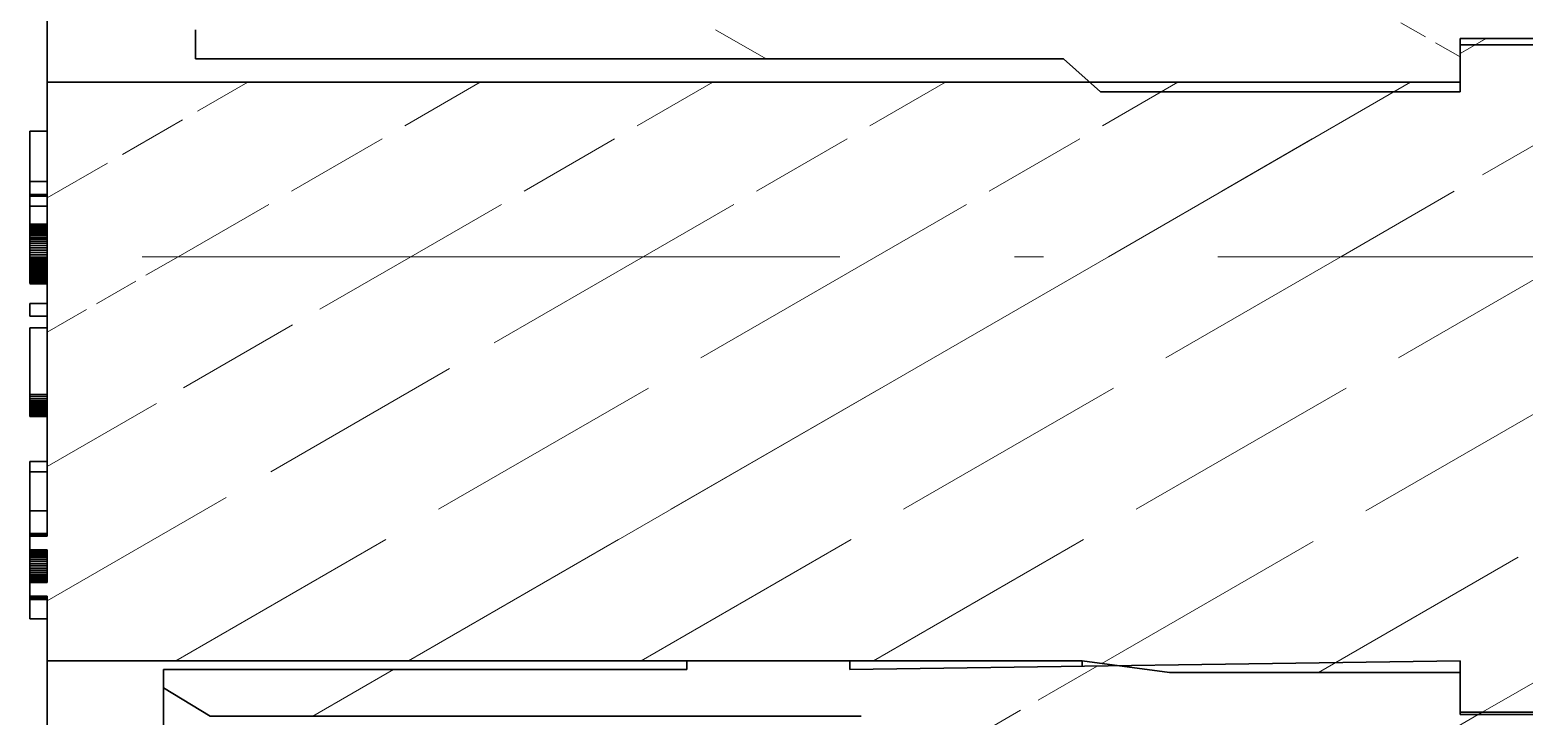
# Model space of a CAD drawing. Extents: x 23 to 417, y 3 to 294.
# Drawn here: x 310.43 to 323.28, y 131.55 to 137.45 of the extents above; entities that cross this region are included whole.
import ezdxf

# ---------------------------------------------------------------- set-up
doc = ezdxf.new("R2010")
doc.units = 0
doc.linetypes.add('DASHDOT', pattern=[18.5, 12, -3, 0.5, -3])
doc.linetypes.add('DASHED', pattern=[15, 12, -3])
doc.layers.get('0').update_dxf_attribs({"lineweight": 13})

# ---------------------------------------------------------------- blocks, each defined once
blk = doc.blocks.new('BLOCK4532')
at = {"color": 7, "lineweight": 35, "ltscale": 0.09375}
blk.add_line((-18.25, 3), (-18.25, 6.75), dxfattribs=at)
at = {"color": 7, "lineweight": 35, "ltscale": 0.0125}
blk.add_line((-15.7, 3.9), (-15.7, 3.4), dxfattribs=at)
at = {"color": 7, "lineweight": 35, "ltscale": 0.145}
blk.add_line((6.05, 3.75), (11.85, 3.75), dxfattribs=at)
at = {"color": 7, "lineweight": 35, "ltscale": 0.01875}
blk.add_line((6.05, 3), (6.05, 3.75), dxfattribs=at)
at = {"color": 7, "lineweight": 35, "ltscale": 0.020177}
blk.add_line((6.05, 3.642), (6.05, 2.835), dxfattribs=at)
at = {"color": 7, "lineweight": 35, "ltscale": 0.142}
blk.add_line((6.05, 3.642), (11.73, 3.642), dxfattribs=at)
at = {"color": 7, "lineweight": 35, "ltscale": 0.37325}
blk.add_line((-15.7, 3.4), (-0.77, 3.4), dxfattribs=at)
at = {"color": 7, "lineweight": 35, "ltscale": 0.021196}
blk.add_line((-0.77, 3.4), (-0.138, 2.835), dxfattribs=at)
at = {"color": 7, "lineweight": 35, "ltscale": 0.075}
blk.add_line((-18.25, 3), (-18.25, 0), dxfattribs=at)
at = {"color": 7, "lineweight": 35}
blk.add_line((-18.25, 3), (6.05, 3), dxfattribs=at)
at = {"color": 7, "lineweight": 35, "ltscale": 0.154696}
blk.add_line((-0.138, 2.835), (6.05, 2.835), dxfattribs=at)
at = {"color": 7, "lineweight": 35, "ltscale": 0.0075}
for p, q in [((-18.25, 2.157), (-18.55, 2.157)), ((-18.25, 1.292), (-18.55, 1.292)), ((-18.25, 1.069), (-18.55, 1.069)), ((-18.25, 1.069), (-18.55, 1.069)), ((-18.25, 1.069), (-18.55, 1.069)), ((-18.25, 1.068), (-18.55, 1.068)), ((-18.25, 1.067), (-18.55, 1.067)), ((-18.25, 1.064), (-18.55, 1.064)), ((-18.25, 1.06), (-18.55, 1.06)), ((-18.25, 1.056), (-18.55, 1.056)), ((-18.25, 1.05), (-18.55, 1.05)), ((-18.25, 1.043), (-18.55, 1.043)), ((-18.25, 1.042), (-18.55, 1.042)), ((-18.25, 0.866), (-18.55, 0.866)), ((-18.25, 0.557), (-18.55, 0.557)), ((-18.25, 0.556), (-18.55, 0.556)), ((-18.25, 0.552), (-18.55, 0.552)), ((-18.25, 0.545), (-18.55, 0.545)), ((-18.25, 0.535), (-18.55, 0.535)), ((-18.25, 0.523), (-18.55, 0.523)), ((-18.25, 0.508), (-18.55, 0.508)), ((-18.25, 0.49), (-18.55, 0.49)), ((-18.25, 0.47), (-18.55, 0.47)), ((-18.25, 0.447), (-18.55, 0.447)), ((-18.25, 0.421), (-18.55, 0.421)), ((-18.25, 0.393), (-18.55, 0.393)), ((-18.25, 0.364), (-18.55, 0.364)), ((-18.25, 0.332), (-18.55, 0.332)), ((-18.25, 0.3), (-18.55, 0.3)), ((-18.25, 0.266), (-18.55, 0.266)), ((-18.25, 0.23), (-18.55, 0.23)), ((-18.25, 0.192), (-18.55, 0.192)), ((-18.25, 0.154), (-18.55, 0.154)), ((-18.25, 0.113), (-18.55, 0.113)), ((-18.25, 0.071), (-18.55, 0.071)), ((-18.25, 0.031), (-18.55, 0.031)), ((-18.25, -0.006), (-18.55, -0.006)), ((-18.25, -0.033), (-18.55, -0.033)), ((-18.25, -0.06), (-18.55, -0.06)), ((-18.25, -0.087), (-18.55, -0.087)), ((-18.25, -0.113), (-18.55, -0.113)), ((-18.25, -0.138), (-18.55, -0.138)), ((-18.25, -0.163), (-18.55, -0.163)), ((-18.25, -0.188), (-18.55, -0.188)), ((-18.25, -0.213), (-18.55, -0.213)), ((-18.25, -0.236), (-18.55, -0.236)), ((-18.25, -0.259), (-18.55, -0.259)), ((-18.25, -0.28), (-18.55, -0.28)), ((-18.25, -0.301), (-18.55, -0.301)), ((-18.25, -0.32), (-18.55, -0.32)), ((-18.25, -0.338), (-18.55, -0.338)), ((-18.25, -0.355), (-18.55, -0.355)), ((-18.25, -0.37), (-18.55, -0.37)), ((-18.25, -0.385), (-18.55, -0.385)), ((-18.25, -0.399), (-18.55, -0.399)), ((-18.25, -0.411), (-18.55, -0.411)), ((-18.25, -0.422), (-18.55, -0.422)), ((-18.25, -0.431), (-18.55, -0.431)), ((-18.25, -0.44), (-18.55, -0.44)), ((-18.25, -0.447), (-18.55, -0.447)), ((-18.25, -0.453), (-18.55, -0.453)), ((-18.25, -0.457), (-18.55, -0.457)), ((-18.25, -0.46), (-18.55, -0.46)), ((-18.25, -0.462), (-18.55, -0.462)), ((-18.25, -0.463), (-18.55, -0.463)), ((-18.25, -0.463), (-18.55, -0.463)), ((-18.25, -0.464), (-18.55, -0.464)), ((-18.25, -0.807), (-18.55, -0.807)), ((-18.25, -1.021), (-18.55, -1.021)), ((-18.25, -1.221), (-18.55, -1.221)), ((-18.25, -2.367), (-18.55, -2.367)), ((-18.25, -2.405), (-18.55, -2.405)), ((-18.25, -2.442), (-18.55, -2.442)), ((-18.25, -2.476), (-18.55, -2.476)), ((-18.25, -2.507), (-18.55, -2.507)), ((-18.25, -2.537), (-18.55, -2.537)), ((-18.25, -2.563), (-18.55, -2.563)), ((-18.25, -2.588), (-18.55, -2.588)), ((-18.25, -2.609), (-18.55, -2.609)), ((-18.25, -2.629), (-18.55, -2.629)), ((-18.25, -2.646), (-18.55, -2.646)), ((-18.25, -2.665), (-18.55, -2.665)), ((-18.25, -2.683), (-18.55, -2.683)), ((-18.25, -2.698), (-18.55, -2.698)), ((-18.25, -2.711), (-18.55, -2.711)), ((-18.25, -2.723), (-18.55, -2.723)), ((-18.25, -2.732), (-18.55, -2.732)), ((-18.25, -2.739), (-18.55, -2.739)), ((-18.25, -2.744), (-18.55, -2.744)), ((-18.25, -2.747), (-18.55, -2.747)), ((-18.25, -2.748), (-18.55, -2.748)), ((-18.25, -3.52), (-18.55, -3.52)), ((-18.25, -3.697), (-18.55, -3.697)), ((-18.25, -4.37), (-18.55, -4.37)), ((-18.25, -4.758), (-18.55, -4.758)), ((-18.25, -4.759), (-18.55, -4.759)), ((-18.25, -4.76), (-18.55, -4.76)), ((-18.25, -4.762), (-18.55, -4.762)), ((-18.25, -4.765), (-18.55, -4.765)), ((-18.25, -4.768), (-18.55, -4.768)), ((-18.25, -4.773), (-18.55, -4.773)), ((-18.25, -4.778), (-18.55, -4.778)), ((-18.25, -4.784), (-18.55, -4.784)), ((-18.25, -4.791), (-18.55, -4.791)), ((-18.25, -4.799), (-18.55, -4.799)), ((-18.25, -4.807), (-18.55, -4.807)), ((-18.55, -4.808), (-18.25, -4.808)), ((-18.55, -5.042), (-18.25, -5.042)), ((-18.25, -5.06), (-18.55, -5.06)), ((-18.25, -5.086), (-18.55, -5.086)), ((-18.25, -5.114), (-18.55, -5.114)), ((-18.25, -5.143), (-18.55, -5.143)), ((-18.25, -5.174), (-18.55, -5.174)), ((-18.25, -5.207), (-18.55, -5.207)), ((-18.25, -5.242), (-18.55, -5.242)), ((-18.25, -5.279), (-18.55, -5.279)), ((-18.25, -5.318), (-18.55, -5.318)), ((-18.25, -5.356), (-18.55, -5.356)), ((-18.25, -5.392), (-18.55, -5.392)), ((-18.25, -5.426), (-18.55, -5.426)), ((-18.25, -5.457), (-18.55, -5.457)), ((-18.25, -5.486), (-18.55, -5.486)), ((-18.25, -5.513), (-18.55, -5.513)), ((-18.25, -5.538), (-18.55, -5.538)), ((-18.25, -5.561), (-18.55, -5.561)), ((-18.25, -5.582), (-18.55, -5.582)), ((-18.25, -5.6), (-18.55, -5.6)), ((-18.55, -5.601), (-18.25, -5.601)), ((-18.55, -5.835), (-18.25, -5.835)), ((-18.25, -5.839), (-18.55, -5.839)), ((-18.25, -5.856), (-18.55, -5.856)), ((-18.25, -5.87), (-18.55, -5.87)), ((-18.25, -5.88), (-18.55, -5.88)), ((-18.25, -5.888), (-18.55, -5.888)), ((-18.25, -5.893), (-18.55, -5.893)), ((-18.25, -5.894), (-18.55, -5.894)), ((-18.25, -6.225), (-18.55, -6.225))]:
    blk.add_line(p, q, dxfattribs=at)
at = {"color": 7, "lineweight": 35, "ltscale": 0.021615}
blk.add_line((-18.55, 2.157), (-18.55, 1.292), dxfattribs=at)
at = {"color": 7, "lineweight": 35, "ltscale": 0.005593}
blk.add_line((-18.55, 1.292), (-18.55, 1.069), dxfattribs=at)
at = {"color": 7, "lineweight": 35, "ltscale": 3.9675e-05}
blk.add_line((-18.55, 1.068), (-18.55, 1.067), dxfattribs=at)
at = {"color": 7, "lineweight": 35, "ltscale": 6.5625e-05}
blk.add_line((-18.55, 1.067), (-18.55, 1.064), dxfattribs=at)
at = {"color": 7, "lineweight": 35, "ltscale": 9.23e-05}
blk.add_line((-18.55, 1.064), (-18.55, 1.06), dxfattribs=at)
at = {"color": 7, "lineweight": 35, "ltscale": 0.00011865}
blk.add_line((-18.55, 1.06), (-18.55, 1.056), dxfattribs=at)
at = {"color": 7, "lineweight": 35, "ltscale": 0.00014495}
for p, q in [((-18.55, 1.056), (-18.55, 1.05)), ((-18.55, -0.447), (-18.55, -0.453))]:
    blk.add_line(p, q, dxfattribs=at)
at = {"color": 7, "lineweight": 35, "ltscale": 0.000171275}
blk.add_line((-18.55, 1.05), (-18.55, 1.043), dxfattribs=at)
at = {"color": 7, "lineweight": 35, "ltscale": 0.0044}
blk.add_line((-18.55, 1.042), (-18.55, 0.866), dxfattribs=at)
at = {"color": 7, "lineweight": 35, "ltscale": 0.007725}
blk.add_line((-18.55, 0.866), (-18.55, 0.557), dxfattribs=at)
at = {"color": 7, "lineweight": 35, "ltscale": 3.395e-05}
blk.add_line((-18.55, 0.557), (-18.55, 0.556), dxfattribs=at)
at = {"color": 7, "lineweight": 35, "ltscale": 0.00010185}
blk.add_line((-18.55, 0.556), (-18.55, 0.552), dxfattribs=at)
at = {"color": 7, "lineweight": 35, "ltscale": 0.00017015}
blk.add_line((-18.55, 0.552), (-18.55, 0.545), dxfattribs=at)
at = {"color": 7, "lineweight": 35, "ltscale": 0.0002384}
blk.add_line((-18.55, 0.545), (-18.55, 0.535), dxfattribs=at)
at = {"color": 7, "lineweight": 35, "ltscale": 0.00030595}
blk.add_line((-18.55, 0.535), (-18.55, 0.523), dxfattribs=at)
at = {"color": 7, "lineweight": 35, "ltscale": 0.000374225}
blk.add_line((-18.55, 0.523), (-18.55, 0.508), dxfattribs=at)
at = {"color": 7, "lineweight": 35, "ltscale": 0.0004425}
blk.add_line((-18.55, 0.508), (-18.55, 0.49), dxfattribs=at)
at = {"color": 7, "lineweight": 35, "ltscale": 0.000510025}
blk.add_line((-18.55, 0.49), (-18.55, 0.47), dxfattribs=at)
at = {"color": 7, "lineweight": 35, "ltscale": 0.0005787}
blk.add_line((-18.55, 0.47), (-18.55, 0.447), dxfattribs=at)
at = {"color": 7, "lineweight": 35, "ltscale": 0.0006462}
blk.add_line((-18.55, 0.447), (-18.55, 0.421), dxfattribs=at)
at = {"color": 7, "lineweight": 35, "ltscale": 0.0007}
blk.add_line((-18.55, 0.421), (-18.55, 0.393), dxfattribs=at)
at = {"color": 7, "lineweight": 35, "ltscale": 0.000738525}
blk.add_line((-18.55, 0.393), (-18.55, 0.364), dxfattribs=at)
at = {"color": 7, "lineweight": 35, "ltscale": 0.000777825}
blk.add_line((-18.55, 0.364), (-18.55, 0.332), dxfattribs=at)
at = {"color": 7, "lineweight": 35, "ltscale": 0.000816325}
blk.add_line((-18.55, 0.332), (-18.55, 0.3), dxfattribs=at)
at = {"color": 7, "lineweight": 35, "ltscale": 0.00085565}
blk.add_line((-18.55, 0.3), (-18.55, 0.266), dxfattribs=at)
at = {"color": 7, "lineweight": 35, "ltscale": 0.00089415}
blk.add_line((-18.55, 0.266), (-18.55, 0.23), dxfattribs=at)
at = {"color": 7, "lineweight": 35, "ltscale": 0.000933075}
blk.add_line((-18.55, 0.23), (-18.55, 0.192), dxfattribs=at)
at = {"color": 7, "lineweight": 35, "ltscale": 0.000972}
blk.add_line((-18.55, 0.192), (-18.55, 0.154), dxfattribs=at)
at = {"color": 7, "lineweight": 35, "ltscale": 0.001011}
blk.add_line((-18.55, 0.154), (-18.55, 0.113), dxfattribs=at)
at = {"color": 7, "lineweight": 35, "ltscale": 0.00105}
blk.add_line((-18.55, 0.113), (-18.55, 0.071), dxfattribs=at)
at = {"color": 7, "lineweight": 35, "ltscale": 0.001004}
blk.add_line((-18.55, 0.071), (-18.55, 0.031), dxfattribs=at)
at = {"color": 7, "lineweight": 35, "ltscale": 0.000774105}
blk.add_line((-18.55, 0.031), (-18.55, 0), dxfattribs=at)
at = {"color": 7, "linetype": 'DASHDOT', "lineweight": 13, "ltscale": 0.0075}
blk.add_line((-18.55, 0), (-18.25, 0), dxfattribs=at)
at = {"color": 7, "lineweight": 35, "ltscale": 0.120211}
blk.add_line((-18.25, -4.808), (-18.25, 0), dxfattribs=at)
at = {"color": 7, "linetype": 'DASHDOT', "lineweight": 13}
blk.add_line((13.883, 0), (-18.25, 0), dxfattribs=at)
at = {"color": 7, "lineweight": 35, "ltscale": 0.000680925}
blk.add_line((-18.55, -0.006), (-18.55, -0.033), dxfattribs=at)
at = {"color": 7, "lineweight": 35, "ltscale": 0.000671}
blk.add_line((-18.55, -0.033), (-18.55, -0.06), dxfattribs=at)
at = {"color": 7, "lineweight": 35, "ltscale": 0.000661075}
blk.add_line((-18.55, -0.06), (-18.55, -0.087), dxfattribs=at)
at = {"color": 7, "lineweight": 35, "ltscale": 0.000651175}
blk.add_line((-18.55, -0.087), (-18.55, -0.113), dxfattribs=at)
at = {"color": 7, "lineweight": 35, "ltscale": 0.00064125}
blk.add_line((-18.55, -0.113), (-18.55, -0.138), dxfattribs=at)
at = {"color": 7, "lineweight": 35, "ltscale": 0.00063095}
blk.add_line((-18.55, -0.138), (-18.55, -0.163), dxfattribs=at)
at = {"color": 7, "lineweight": 35, "ltscale": 0.000621425}
blk.add_line((-18.55, -0.163), (-18.55, -0.188), dxfattribs=at)
at = {"color": 7, "lineweight": 35, "ltscale": 0.0006111}
blk.add_line((-18.55, -0.188), (-18.55, -0.213), dxfattribs=at)
at = {"color": 7, "lineweight": 35, "ltscale": 0.00059205}
blk.add_line((-18.55, -0.213), (-18.55, -0.236), dxfattribs=at)
at = {"color": 7, "lineweight": 35, "ltscale": 0.000563825}
blk.add_line((-18.55, -0.236), (-18.55, -0.259), dxfattribs=at)
at = {"color": 7, "lineweight": 35, "ltscale": 0.0005352}
blk.add_line((-18.55, -0.259), (-18.55, -0.28), dxfattribs=at)
at = {"color": 7, "lineweight": 35, "ltscale": 0.000506975}
blk.add_line((-18.55, -0.28), (-18.55, -0.301), dxfattribs=at)
at = {"color": 7, "lineweight": 35, "ltscale": 0.00047835}
blk.add_line((-18.55, -0.301), (-18.55, -0.32), dxfattribs=at)
at = {"color": 7, "lineweight": 35, "ltscale": 0.000450125}
blk.add_line((-18.55, -0.32), (-18.55, -0.338), dxfattribs=at)
at = {"color": 7, "lineweight": 35, "ltscale": 0.000421525}
blk.add_line((-18.55, -0.338), (-18.55, -0.355), dxfattribs=at)
at = {"color": 7, "lineweight": 35, "ltscale": 0.0003933}
blk.add_line((-18.55, -0.355), (-18.55, -0.37), dxfattribs=at)
at = {"color": 7, "lineweight": 35, "ltscale": 0.000365075}
blk.add_line((-18.55, -0.37), (-18.55, -0.385), dxfattribs=at)
at = {"color": 7, "lineweight": 35, "ltscale": 0.00033645}
blk.add_line((-18.55, -0.385), (-18.55, -0.399), dxfattribs=at)
at = {"color": 7, "lineweight": 35, "ltscale": 0.000306325}
blk.add_line((-18.55, -0.399), (-18.55, -0.411), dxfattribs=at)
at = {"color": 7, "lineweight": 35, "ltscale": 0.0002739}
blk.add_line((-18.55, -0.411), (-18.55, -0.422), dxfattribs=at)
at = {"color": 7, "lineweight": 35, "ltscale": 0.000241475}
blk.add_line((-18.55, -0.422), (-18.55, -0.431), dxfattribs=at)
at = {"color": 7, "lineweight": 35, "ltscale": 0.0002098}
blk.add_line((-18.55, -0.431), (-18.55, -0.44), dxfattribs=at)
at = {"color": 7, "lineweight": 35, "ltscale": 0.000177}
blk.add_line((-18.55, -0.44), (-18.55, -0.447), dxfattribs=at)
at = {"color": 7, "lineweight": 35, "ltscale": 0.000112925}
blk.add_line((-18.55, -0.453), (-18.55, -0.457), dxfattribs=at)
at = {"color": 7, "lineweight": 35, "ltscale": 8.05e-05}
blk.add_line((-18.55, -0.457), (-18.55, -0.46), dxfattribs=at)
at = {"color": 7, "lineweight": 35, "ltscale": 4.8425e-05}
blk.add_line((-18.55, -0.46), (-18.55, -0.462), dxfattribs=at)
at = {"color": 7, "lineweight": 35, "ltscale": 0.005346}
blk.add_line((-18.55, -0.807), (-18.55, -1.021), dxfattribs=at)
at = {"color": 7, "lineweight": 35, "ltscale": 0.028649}
blk.add_line((-18.55, -1.221), (-18.55, -2.367), dxfattribs=at)
at = {"color": 7, "lineweight": 35, "ltscale": 0.00097235}
blk.add_line((-18.55, -2.367), (-18.55, -2.405), dxfattribs=at)
at = {"color": 7, "lineweight": 35, "ltscale": 0.000911325}
blk.add_line((-18.55, -2.405), (-18.55, -2.442), dxfattribs=at)
at = {"color": 7, "lineweight": 35, "ltscale": 0.0008507}
blk.add_line((-18.55, -2.442), (-18.55, -2.476), dxfattribs=at)
at = {"color": 7, "lineweight": 35, "ltscale": 0.000789625}
blk.add_line((-18.55, -2.476), (-18.55, -2.507), dxfattribs=at)
at = {"color": 7, "lineweight": 35, "ltscale": 0.0007286}
blk.add_line((-18.55, -2.507), (-18.55, -2.537), dxfattribs=at)
at = {"color": 7, "lineweight": 35, "ltscale": 0.000667975}
blk.add_line((-18.55, -2.537), (-18.55, -2.563), dxfattribs=at)
at = {"color": 7, "lineweight": 35, "ltscale": 0.0006069}
blk.add_line((-18.55, -2.563), (-18.55, -2.588), dxfattribs=at)
at = {"color": 7, "lineweight": 35, "ltscale": 0.000546275}
blk.add_line((-18.55, -2.588), (-18.55, -2.609), dxfattribs=at)
at = {"color": 7, "lineweight": 35, "ltscale": 0.000485225}
blk.add_line((-18.55, -2.609), (-18.55, -2.629), dxfattribs=at)
at = {"color": 7, "lineweight": 35, "ltscale": 0.000424575}
blk.add_line((-18.55, -2.629), (-18.55, -2.646), dxfattribs=at)
at = {"color": 7, "lineweight": 35, "ltscale": 0.000486}
blk.add_line((-18.55, -2.646), (-18.55, -2.665), dxfattribs=at)
at = {"color": 7, "lineweight": 35, "ltscale": 0.000434875}
blk.add_line((-18.55, -2.665), (-18.55, -2.683), dxfattribs=at)
at = {"color": 7, "lineweight": 35, "ltscale": 0.000383375}
blk.add_line((-18.55, -2.683), (-18.55, -2.698), dxfattribs=at)
at = {"color": 7, "lineweight": 35, "ltscale": 0.00033265}
blk.add_line((-18.55, -2.698), (-18.55, -2.711), dxfattribs=at)
at = {"color": 7, "lineweight": 35, "ltscale": 0.000281525}
blk.add_line((-18.55, -2.711), (-18.55, -2.723), dxfattribs=at)
at = {"color": 7, "lineweight": 35, "ltscale": 0.000230025}
blk.add_line((-18.55, -2.723), (-18.55, -2.732), dxfattribs=at)
at = {"color": 7, "lineweight": 35, "ltscale": 0.000179275}
blk.add_line((-18.55, -2.732), (-18.55, -2.739), dxfattribs=at)
at = {"color": 7, "lineweight": 35, "ltscale": 0.0001278}
blk.add_line((-18.55, -2.739), (-18.55, -2.744), dxfattribs=at)
at = {"color": 7, "lineweight": 35, "ltscale": 7.6675e-05}
blk.add_line((-18.55, -2.744), (-18.55, -2.747), dxfattribs=at)
at = {"color": 7, "lineweight": 35, "ltscale": 2.555e-05}
blk.add_line((-18.55, -2.747), (-18.55, -2.748), dxfattribs=at)
at = {"color": 7, "lineweight": 35, "ltscale": 0.004425}
blk.add_line((-18.55, -3.52), (-18.55, -3.697), dxfattribs=at)
at = {"color": 7, "lineweight": 35, "ltscale": 0.016806}
blk.add_line((-18.55, -3.697), (-18.55, -4.37), dxfattribs=at)
at = {"color": 7, "lineweight": 35, "ltscale": 0.00972}
blk.add_line((-18.55, -4.37), (-18.55, -4.758), dxfattribs=at)
at = {"color": 7, "lineweight": 35, "ltscale": 3.0125e-05}
blk.add_line((-18.55, -4.759), (-18.55, -4.76), dxfattribs=at)
at = {"color": 7, "lineweight": 35, "ltscale": 5.0725e-05}
blk.add_line((-18.55, -4.76), (-18.55, -4.762), dxfattribs=at)
at = {"color": 7, "lineweight": 35, "ltscale": 7.0575e-05}
blk.add_line((-18.55, -4.762), (-18.55, -4.765), dxfattribs=at)
at = {"color": 7, "lineweight": 35, "ltscale": 9.08e-05}
blk.add_line((-18.55, -4.765), (-18.55, -4.768), dxfattribs=at)
at = {"color": 7, "lineweight": 35, "ltscale": 0.0001114}
blk.add_line((-18.55, -4.768), (-18.55, -4.773), dxfattribs=at)
at = {"color": 7, "lineweight": 35, "ltscale": 0.000131225}
blk.add_line((-18.55, -4.773), (-18.55, -4.778), dxfattribs=at)
at = {"color": 7, "lineweight": 35, "ltscale": 0.000151425}
blk.add_line((-18.55, -4.778), (-18.55, -4.784), dxfattribs=at)
at = {"color": 7, "lineweight": 35, "ltscale": 0.00017205}
blk.add_line((-18.55, -4.784), (-18.55, -4.791), dxfattribs=at)
at = {"color": 7, "lineweight": 35, "ltscale": 0.000191875}
blk.add_line((-18.55, -4.791), (-18.55, -4.799), dxfattribs=at)
at = {"color": 7, "lineweight": 35, "ltscale": 0.0002102}
blk.add_line((-18.55, -4.799), (-18.55, -4.807), dxfattribs=at)
at = {"color": 7, "lineweight": 35, "ltscale": 3.20075e-05}
blk.add_line((-18.55, -4.807), (-18.55, -4.808), dxfattribs=at)
at = {"color": 7, "lineweight": 35, "ltscale": 0.005846}
blk.add_line((-18.55, -4.808), (-18.55, -5.042), dxfattribs=at)
at = {"color": 7, "lineweight": 35, "ltscale": 0.00059435}
blk.add_line((-18.55, -5.037), (-18.55, -5.06), dxfattribs=at)
at = {"color": 7, "lineweight": 35, "ltscale": 0.000641625}
blk.add_line((-18.55, -5.06), (-18.55, -5.086), dxfattribs=at)
at = {"color": 7, "lineweight": 35, "ltscale": 0.000688175}
blk.add_line((-18.55, -5.086), (-18.55, -5.114), dxfattribs=at)
at = {"color": 7, "lineweight": 35, "ltscale": 0.000735075}
blk.add_line((-18.55, -5.114), (-18.55, -5.143), dxfattribs=at)
at = {"color": 7, "lineweight": 35, "ltscale": 0.01398}
blk.add_line((-18.25, -5.601), (-18.25, -5.042), dxfattribs=at)
at = {"color": 7, "lineweight": 35, "ltscale": 0.00078165}
blk.add_line((-18.55, -5.143), (-18.55, -5.174), dxfattribs=at)
at = {"color": 7, "lineweight": 35, "ltscale": 0.000828925}
blk.add_line((-18.55, -5.174), (-18.55, -5.207), dxfattribs=at)
at = {"color": 7, "lineweight": 35, "ltscale": 0.000875475}
blk.add_line((-18.55, -5.207), (-18.55, -5.242), dxfattribs=at)
at = {"color": 7, "lineweight": 35, "ltscale": 0.000922}
blk.add_line((-18.55, -5.242), (-18.55, -5.279), dxfattribs=at)
at = {"color": 7, "lineweight": 35, "ltscale": 0.000969325}
blk.add_line((-18.55, -5.279), (-18.55, -5.318), dxfattribs=at)
at = {"color": 7, "lineweight": 35, "ltscale": 0.00094985}
blk.add_line((-18.55, -5.318), (-18.55, -5.356), dxfattribs=at)
at = {"color": 7, "lineweight": 35, "ltscale": 0.000896075}
blk.add_line((-18.55, -5.356), (-18.55, -5.392), dxfattribs=at)
at = {"color": 7, "lineweight": 35, "ltscale": 0.000841525}
blk.add_line((-18.55, -5.392), (-18.55, -5.426), dxfattribs=at)
at = {"color": 7, "lineweight": 35, "ltscale": 0.00078735}
blk.add_line((-18.55, -5.426), (-18.55, -5.457), dxfattribs=at)
at = {"color": 7, "lineweight": 35, "ltscale": 0.0007332}
blk.add_line((-18.55, -5.457), (-18.55, -5.486), dxfattribs=at)
at = {"color": 7, "lineweight": 35, "ltscale": 0.000678625}
blk.add_line((-18.55, -5.486), (-18.55, -5.513), dxfattribs=at)
at = {"color": 7, "lineweight": 35, "ltscale": 0.00062485}
blk.add_line((-18.55, -5.513), (-18.55, -5.538), dxfattribs=at)
at = {"color": 7, "lineweight": 35, "ltscale": 0.0005703}
blk.add_line((-18.55, -5.538), (-18.55, -5.561), dxfattribs=at)
at = {"color": 7, "lineweight": 35, "ltscale": 0.000516125}
blk.add_line((-18.55, -5.561), (-18.55, -5.582), dxfattribs=at)
at = {"color": 7, "lineweight": 35, "ltscale": 0.00046195}
blk.add_line((-18.55, -5.582), (-18.55, -5.6), dxfattribs=at)
at = {"color": 7, "lineweight": 35, "ltscale": 0.005836}
blk.add_line((-18.55, -5.601), (-18.55, -5.835), dxfattribs=at)
at = {"color": 7, "lineweight": 35, "ltscale": 0.000107253}
blk.add_line((-18.55, -5.835), (-18.55, -5.839), dxfattribs=at)
at = {"color": 7, "lineweight": 35, "ltscale": 0.000419625}
blk.add_line((-18.55, -5.839), (-18.55, -5.856), dxfattribs=at)
at = {"color": 7, "lineweight": 35, "ltscale": 0.000342925}
blk.add_line((-18.55, -5.856), (-18.55, -5.87), dxfattribs=at)
at = {"color": 7, "lineweight": 35, "ltscale": 0.00026665}
blk.add_line((-18.55, -5.87), (-18.55, -5.88), dxfattribs=at)
at = {"color": 7, "lineweight": 35, "ltscale": 0.00019075}
blk.add_line((-18.55, -5.88), (-18.55, -5.888), dxfattribs=at)
at = {"color": 7, "lineweight": 35, "ltscale": 0.00011405}
blk.add_line((-18.55, -5.888), (-18.55, -5.893), dxfattribs=at)
at = {"color": 7, "lineweight": 35, "ltscale": 3.815e-05}
blk.add_line((-18.55, -5.893), (-18.55, -5.894), dxfattribs=at)
at = {"color": 7, "lineweight": 35, "ltscale": 0.00828}
blk.add_line((-18.55, -5.894), (-18.55, -6.225), dxfattribs=at)
at = {"color": 7, "lineweight": 35, "ltscale": 0.027878}
blk.add_line((-18.25, -6.95), (-18.25, -5.835), dxfattribs=at)
at = {"color": 7, "lineweight": 35, "ltscale": 0.04375}
blk.add_line((-18.25, -8.7), (-18.25, -6.95), dxfattribs=at)
at = {"color": 7, "lineweight": 35, "ltscale": 0.445}
blk.add_line((-0.45, -6.95), (-18.25, -6.95), dxfattribs=at)
at = {"color": 7, "lineweight": 35, "ltscale": 0.007875}
blk.add_line((-16.25, -7.1), (-16.25, -7.415), dxfattribs=at)
at = {"color": 7, "lineweight": 35, "ltscale": 0.225}
blk.add_line((-16.25, -7.1), (-7.25, -7.1), dxfattribs=at)
at = {"color": 7, "lineweight": 35, "ltscale": 0.00375}
for p, q in [((-7.25, -6.95), (-7.25, -7.1)), ((-4.45, -6.95), (-4.45, -7.1))]:
    blk.add_line(p, q, dxfattribs=at)
at = {"color": 7, "lineweight": 35, "ltscale": 0.07}
blk.add_line((-7.25, -6.95), (-4.45, -6.95), dxfattribs=at)
at = {"color": 7, "lineweight": 35, "ltscale": 0.262527}
blk.add_line((-4.45, -7.1), (6.05, -6.95), dxfattribs=at)
at = {"color": 7, "lineweight": 35, "ltscale": 0.002326}
blk.add_line((-0.45, -7.043), (-0.45, -6.95), dxfattribs=at)
at = {"color": 7, "lineweight": 35, "ltscale": 0.037832}
blk.add_line((1.05, -7.15), (-0.45, -6.95), dxfattribs=at)
blk.add_line((1.05, -7.15), (-0.45, -6.95), dxfattribs=at)
at = {"color": 7, "lineweight": 35, "ltscale": 0.125}
blk.add_line((6.05, -7.15), (1.05, -7.15), dxfattribs=at)
at = {"color": 7, "lineweight": 35, "ltscale": 0.022125}
blk.add_line((6.05, -6.95), (6.05, -7.835), dxfattribs=at)
at = {"color": 7, "lineweight": 35, "ltscale": 0.018115}
blk.add_line((6.05, -7.15), (6.05, -7.875), dxfattribs=at)
at = {"color": 7, "lineweight": 35, "ltscale": 0.023388}
blk.add_line((-15.45, -7.9), (-16.25, -7.415), dxfattribs=at)
at = {"color": 7, "lineweight": 35, "ltscale": 0.060317}
blk.add_line((-16.25, -9.828), (-16.25, -7.415), dxfattribs=at)
at = {"color": 7, "lineweight": 35, "ltscale": 0.28}
blk.add_line((-15.45, -7.9), (-4.25, -7.9), dxfattribs=at)
at = {"color": 7, "lineweight": 35, "ltscale": 0.14}
blk.add_line((6.05, -7.835), (11.65, -7.835), dxfattribs=at)
at = {"color": 7, "lineweight": 35, "ltscale": 0.1375}
blk.add_line((11.55, -7.875), (6.05, -7.875), dxfattribs=at)
blk = doc.blocks.new('BLOCK4544')
at = {"color": 7, "linetype": 'DASHED', "lineweight": 13, "ltscale": 0.040738}
blk.add_line((6.05, 3.435), (4.639, 4.25), dxfattribs=at)
at = {"color": 7, "lineweight": 13, "ltscale": 0.07075}
blk.add_line((15.09, 2.835), (12.639, 4.25), dxfattribs=at)
at = {"color": 7, "lineweight": 13, "ltscale": 0.025}
blk.add_line((-5.889, 3.4), (-6.755, 3.9), dxfattribs=at)
blk = doc.blocks.new('BLOCK4548')
at = {"color": 7, "lineweight": 13, "ltscale": 0.04}
blk.add_line((-13.683, -7.9), (-12.298, -7.1), dxfattribs=at)
at = {"color": 7, "linetype": 'DASHED', "lineweight": 13, "ltscale": 0.117138}
blk.add_line((-4.25, -9.382), (-0.192, -7.039), dxfattribs=at)
at = {"color": 7, "lineweight": 13, "ltscale": 0.127857}
blk.add_line((2, -10.392), (6.429, -7.835), dxfattribs=at)
blk = doc.blocks.new('BLOCK4563')
at = {"color": 7, "linetype": 'DASHED', "lineweight": 13, "ltscale": 0.295892}
blk.add_line((-18.25, -5.918), (-8, 0), dxfattribs=at)
at = {"color": 7, "linetype": 'DASHED', "lineweight": 13, "ltscale": 0.180422}
blk.add_line((-18.25, -3.608), (-12, 0), dxfattribs=at)
at = {"color": 7, "linetype": 'DASHED', "lineweight": 13, "ltscale": 0.064952}
blk.add_line((-18.25, -1.299), (-16, 0), dxfattribs=at)
at = {"color": 7, "linetype": 'DASHED', "lineweight": 13, "ltscale": 0.3475}
for p, q in [((-16.038, -6.95), (-4, 0)), ((-12.038, -6.95), (0, 0)), ((-8.038, -6.95), (4, 0)), ((-4.038, -6.95), (8, 0))]:
    blk.add_line(p, q, dxfattribs=at)
at = {"color": 7, "lineweight": 13, "ltscale": 0.3475}
blk.add_line((-12.038, -6.95), (0, 0), dxfattribs=at)
at = {"color": 7, "linetype": 'DASHED', "lineweight": 13, "ltscale": 0.349733}
blk.add_line((-0.115, -6.995), (12, 0), dxfattribs=at)
at = {"color": 7, "linetype": 'DASHED', "lineweight": 13, "ltscale": 0.330076}
blk.add_line((3.616, -7.15), (15.05, -0.548), dxfattribs=at)
at = {"color": 7, "linetype": 'DASHED', "lineweight": 13, "ltscale": 0.250836}
blk.add_line((6.361, -7.875), (15.05, -2.858), dxfattribs=at)
blk = doc.blocks.new('BLOCK4567')
at = {"color": 7, "linetype": 'DASHED', "lineweight": 13, "ltscale": 0.1875}
blk.add_line((4, 0), (10.495, 3.75), dxfattribs=at)
at = {"color": 7, "lineweight": 13, "ltscale": 0.012852}
blk.add_line((6.05, 3.493), (6.495, 3.75), dxfattribs=at)
at = {"color": 7, "linetype": 'DASHED', "lineweight": 13, "ltscale": 0.012852}
blk.add_line((6.05, 3.493), (6.495, 3.75), dxfattribs=at)
at = {"color": 7, "linetype": 'DASHED', "lineweight": 13, "ltscale": 0.099482}
blk.add_line((-18.25, 1.01), (-14.804, 3), dxfattribs=at)
at = {"color": 7, "linetype": 'DASHED', "lineweight": 13, "ltscale": 0.15}
for p, q in [((-16, 0), (-10.804, 3)), ((-12, 0), (-6.804, 3)), ((-8, 0), (-2.804, 3)), ((-4, 0), (1.196, 3)), ((0, 0), (5.196, 3))]:
    blk.add_line(p, q, dxfattribs=at)
at = {"color": 7, "lineweight": 13, "ltscale": 0.15}
blk.add_line((0, 0), (5.196, 3), dxfattribs=at)

msp = doc.modelspace()

# ---------------------------------------------------------------- block references
at = {"lineweight": 0, "xscale": 0.5, "yscale": 0.5, "zscale": 0.5}
for name in ['BLOCK4532', 'BLOCK4544', 'BLOCK4567', 'BLOCK4563', 'BLOCK4548']:
    msp.add_blockref(name, (319.7082, 135.5006), dxfattribs=at)

doc.saveas('drawing.dxf')
